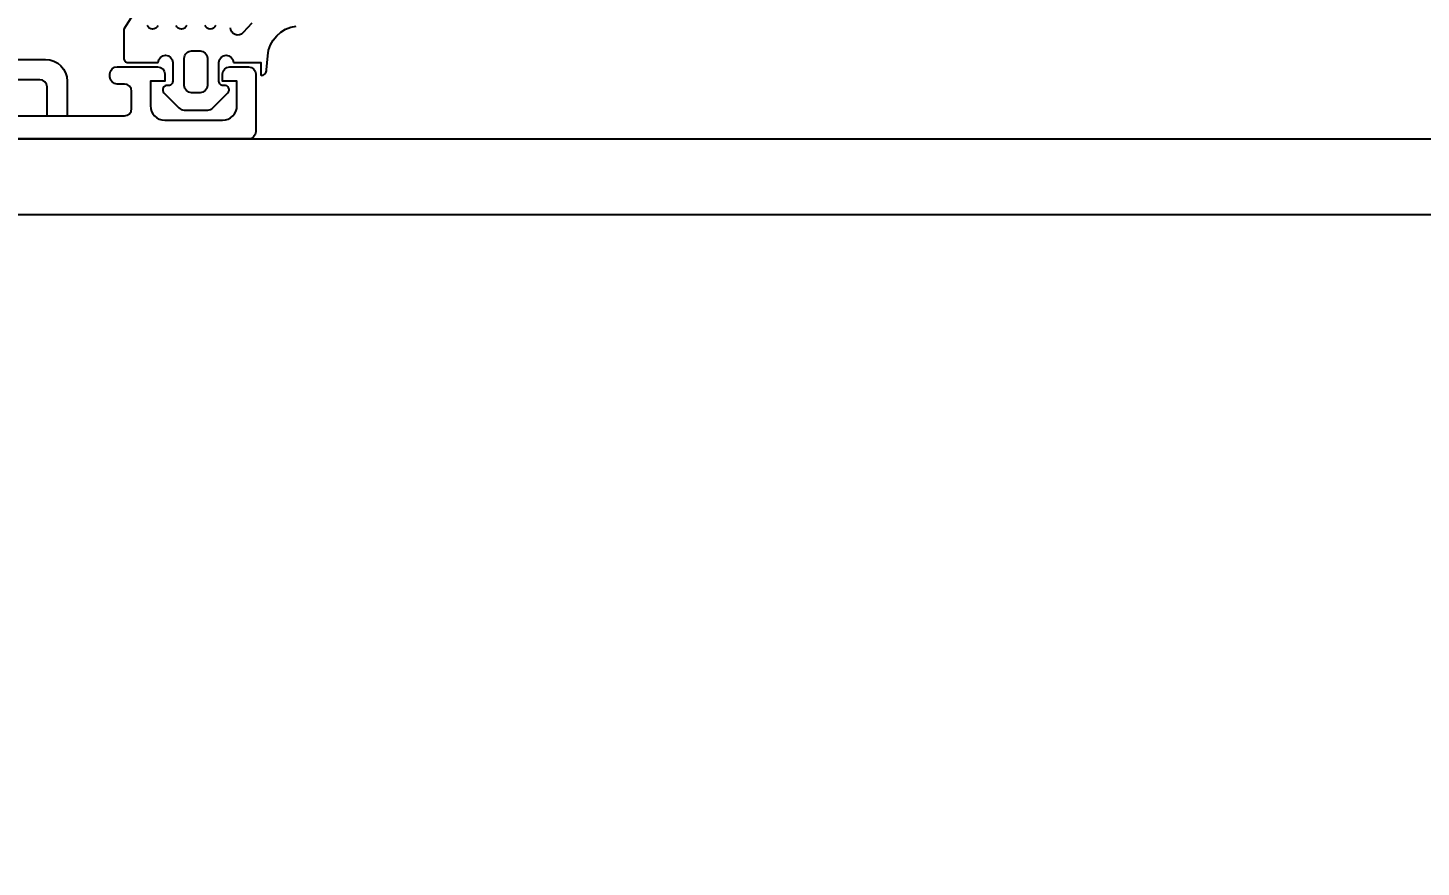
# Model space of a CAD drawing. Header units: metres. Extents: x 493 to 630, y -132 to -15.
# Drawn here: x 554.7004 to 554.792, y -83.1075 to -83.0523 of the extents above; entities that cross this region are included whole.
import ezdxf
from ezdxf import colors
from ezdxf.entities.mleader import LeaderData, LeaderLine
from ezdxf.math import Vec2, Vec3

# ---------------------------------------------------------------- set-up
doc = ezdxf.new("R2010")
doc.units = ezdxf.units.M
doc.header["$MEASUREMENT"] = 0
doc.header["$PDMODE"] = 3
for name, color, linetype in [('a_cote_50', 9, 'Continuous'), ('a_tamplarie_ferestre', 6, 'Continuous'), ('a_vederi subtiri', 124, 'Continuous')]:
    doc.layers.add(name, color=color, linetype=linetype)
doc.layers.add('a_suprafete', color=7, linetype='Continuous', plot=False)
doc.styles.get("Standard").update_dxf_attribs({"font": 'ARIALN.TTF'})
doc.dimstyles.new('50 cote', dxfattribs={"dimtxt": 0.09, "dimasz": 0.06, "dimexe": 0, "dimexo": 0, "dimgap": 0.018, "dimtad": 1, "dimdec": 1, "dimlfac": 100, "dimrnd": 0.5, "dimdsep": 46, "dimtxsty": 'Standard', "dimblk": 'OBLIQUE', "dimcen": 0.00045, "dimclrd": 256, "dimclrt": 4, "dimadec": 1, "dimazin": 0, "dimtfac": 1, "dimtdec": 1, "dimtix": 1, "dimtofl": 0, "dimtmove": 0, "dimatfit": 3, "dimldrblk": 'OBLIQUE', "dimfxl": 0, "dimtolj": 1, "dimtzin": 0, "dimarcsym": 0})

# ---------------------------------------------------------------- blocks, each defined once
blk = doc.blocks.new('_Oblique')
at = {"color": 0, "linetype": 'ByBlock', "lineweight": -2}
blk.add_line((-0.5, -0.5), (0.5, 0.5), dxfattribs=at)
blk = doc.blocks.new('*D184')
at = {"layer": 'a_cote_50', "lineweight": -2, "ltscale": 0.3}
blk.add_line((555.7103166750776, -83.1885321934308), (554.3603166750777, -83.1885321934308), dxfattribs=at)
at = {"layer": 'Defpoints', "color": 0, "ltscale": 0.3}
for p in [(554.3603166750777, -83.05958062453587), (555.7103166750776, -83.05958062453587), (554.3603166750777, -83.1885321934308)]:
    blk.add_point(p, dxfattribs=at)
at = {"layer": 'a_cote_50', "lineweight": -2, "ltscale": 0.3, "xscale": 0.06, "yscale": 0.06, "zscale": 0.06, "rotation": 180}
blk.add_blockref('_Oblique', (554.3603166750777, -83.1885321934308), dxfattribs=at)
at = {"layer": 'a_cote_50', "lineweight": -2, "ltscale": 0.3, "xscale": 0.06, "yscale": 0.06, "zscale": 0.06}
blk.add_blockref('_Oblique', (555.7103166750776, -83.1885321934308), dxfattribs=at)
at = {"layer": 'a_cote_50', "color": 4, "ltscale": 0.3, "insert": (555.0353166750776, -83.12458062453585), "char_height": 0.09, "attachment_point": 5}
blk.add_mtext('\\A1;135', dxfattribs=at)
blk = doc.blocks.new('nod mobil')
at = {"layer": 'a_tamplarie_ferestre'}
blk.add_line((-0.01929098291367382, 0.06829945930695658), (-0.06929044122536254, 0.06829945930695658), dxfattribs=at)
at = {"layer": 'a_tamplarie_ferestre', "extrusion": (2.000000000035939e-16, -4.000627397658665e-16, -1)}
for points in [[(0.01879098291352932, 0.06379933668739568), (0.01879098291379933, 0.06779945930685471)], [(0.04949036188050115, 0.06669948376782031), (0.04079034585892316, 0.06669965578652182), (0.02789098291339087, 0.0666996557866355)], [(0.03325171078006406, 0.06669965578652182), (0.03325171078017775, 0.06469840210201028)], [(0.03185168636571234, 0.0642983775408652), (0.03185168636593971, 0.06669965578657866)], [(0.02509098291382372, 0.06699933668738822), (0.02109098291380462, 0.06699933668744507)], [(0.02739098291311848, 0.06619965578653364), (0.02739098291306163, 0.06499933668743552)], [(0.02509098291348266, 0.063799336687282), (0.0250909829139232, 0.06429933668727017), (0.02609098291316059, 0.0642993366874407), (0.02609098291350165, 0.06599933668746871)], [(0.02009098291364353, 0.06599933668741187), (0.02009098291354405, 0.06429933668738386), (0.02109098291357725, 0.0642993366874407), (0.02109098291374778, 0.06379933668745252)], [(0.03375171078016592, 0.06419840210196526), (0.04066386797957477, 0.0641984021020221)], [(0.02889098291348091, 0.063999336687516), (0.02889098291355197, 0.06379933668733884)], [(0.02789098291339087, 0.06449933668721997), (0.02839098291349273, 0.06449933668744734)], [(0.03766386797941834, 0.0627983776879546), (0.03335168629308782, 0.06279837768801144)], [(0.02839098291362063, 0.0632993366874075), (0.02559098291324347, 0.06329933668735066)], [(0.02059098291363171, 0.0632993366874075), (0.01929098291373066, 0.06329933668718013)]]:
    blk.add_lwpolyline(points, dxfattribs=at)
at = {"layer": 'a_tamplarie_ferestre', "extrusion": (2.000000000036029e-16, -3.000627397658664e-16, -1)}
for points in [[(0.02515512884680504, 0.06511185030683464), (0.02411383078045048, 0.06615314437601683)], [(0.02376027806833747, 0.0662995903068122), (0.02212137462710473, 0.06629959030692589)], [(0.02176782191526172, 0.06615314437647157), (0.02072650884673521, 0.06511183530699327)], [(0.02264081584678479, 0.06509959730681203), (0.02324083684675315, 0.06509959730692572)], [(0.02454082484673847, 0.06299961330694259), (0.02454082484668163, 0.06430824641216759)], [(0.02374083684719608, 0.0645995973068807), (0.02374083684681239, 0.06269961330696106)], [(0.02214081584737926, 0.06269961330679052), (0.02214081584702399, 0.06459959730693754)], [(0.02134081284685863, 0.06430824920943223), (0.02134081284692968, 0.06299961330694259)], [(0.02034081284723754, 0.06299961330688575), (0.01844083384720818, 0.06299961330688575), (0.01844083384719397, 0.06389960130667305)], [(0.02764080084648413, 0.06299961330705628), (0.02554082484677167, 0.06299961330688575)], [(0.01804083984717408, 0.06349960730682369), (0.01796326882256949, 0.06253524851553038)], [(0.02727819141854582, 0.0596860703620905), (0.02794080384671815, 0.06069962230679948), (0.027940803846775, 0.06269961030699278)], [(0.02324083684652578, 0.06219961330691604), (0.02264081584695532, 0.06219961330702972)], [(0.01906271528038417, 0.06027654993988563), (0.01966951784693549, 0.06093474530695175)]]:
    blk.add_lwpolyline(points, dxfattribs=at)
at = {"layer": 'a_tamplarie_ferestre'}
for centre, radius, start, end in [((-0.01929098291350329, 0.06779945930685471), 0.0004999999999881766, 0, 90), ((-0.02324066541513048, 0.06459942587514433), 0.0005001714608795216, 90.01963787066279, 179.9803621309787), ((-0.02264099461662283, 0.06459941853728424), 0.0005001788015072356, 0.02047815920928541, 89.97952183834154), ((-0.03335168629315888, 0.06429837761498902), 0.001499999926938599, 269.9999972104657, 359.9999971665075), ((-0.02839098291360642, 0.06399933668745916), 0.0004999999999881748, 90, 180), ((-0.02839098291333642, 0.063799336687282), 0.0004999999999881766, 180, 270), ((-0.02559098291330031, 0.06379933668733884), 0.0004999999999881774, 270, 0), ((-0.02484082484677685, 0.06430824641199706), 0.0002999999999929058, 0, 99.73796673405418), ((-0.02104081284664971, 0.06430824920948908), 0.0002999999999929063, 80.26035332020975, 180), ((-0.02059098291353223, 0.063799336687282), 0.0004999999999881766, 180, 270), ((-0.01929098291397224, 0.063799336687282), 0.0004999999999881766, 270, 0), ((-0.0250408248470535, 0.06300010718302929), 0.0005000002439016095, 180.0565940008599, 359.94340599914), ((-0.02084081284669992, 0.06300010749356488), 0.0005000002442085208, 180.0566295986631, 359.9433704013369), ((-0.02324083957256562, 0.06269961058148965), 0.0004999972743997996, 179.9996876709552, 270.0003123322984), ((-0.0226409584803946, 0.06269975594028665), 0.0005001426539541591, 270.0163399481403, 359.9836600494105), ((-0.01572051273258523, 0.06271565117174305), 0.002249999999946795, 184.5988523309369, 263.2782520523751), ((-0.02004085007263257, 0.06059995073189839), 0.0004999750288193882, 42.03794301673863, 179.9421770509256), ((-0.02594044366691151, 0.06028657385252245), 0.0003999999999905423, 20.96540247301038, 159.0345975269827), ((-0.02394045117722499, 0.0602865934259853), 0.0003999999999905419, 20.96540247301038, 159.0345975269827), ((-0.02194045116260668, 0.0602865934268948), 0.0003999999999905415, 20.96540247301038, 159.0345970101685)]:
    blk.add_arc(centre, radius, start, end, dxfattribs=at)
at = {"layer": 'a_tamplarie_ferestre', "extrusion": (2.000000000035939e-16, -4.000627397658665e-16, -1)}
for centre, radius, start, end in [((0.02789098291327718, 0.06619965578653364), 0.0004999999999881758, 90, 180), ((0.02509098291346845, 0.0659993366871845), 0.0009999999999763531, 0, 90), ((0.02109098291367673, 0.06599933668701397), 0.0009999999999763531, 90, 180), ((0.03375171078005224, 0.06469840210195343), 0.0004999999999881766, 180, 270), ((0.02789098291367509, 0.06499933668743552), 0.0004999999999881766, 180, 270)]:
    blk.add_arc(centre, radius, start, end, dxfattribs=at)
at = {"layer": 'a_tamplarie_ferestre', "extrusion": (2.000000000036029e-16, -3.000627397658664e-16, -1)}
for centre, radius, start, end in [((0.02376027806839431, 0.06579959030693772), 0.0004999999999881797, 45.00010997188966, 90), ((0.02212137462704789, 0.06579959030693772), 0.0004999999999881722, 90, 134.999889979174), ((0.02494236330147714, 0.06489990989410899), 0.0003003130297155874, 260.2620332659458, 44.88868404684737), ((0.02093925916399542, 0.06489989736331836), 0.0003003004985533638, 135.109599282822, 279.7396466797903), ((0.01844016965912942, 0.06350027149471771), 0.0003993303646181676, 89.90470253561782, 180.0952974659976), ((0.02764200227052527, 0.06270081173067865), 0.0002988039917129593, 359.769625940878, 90.23037405830455)]:
    blk.add_arc(centre, radius, start, end, dxfattribs=at)

msp = doc.modelspace()

# ---------------------------------------------------------------- linework, layer by layer
at = {"layer": 'a_cote_50', "color": 242, "ltscale": 0.3}
msp.add_lwpolyline([(568.7453166750777, -92.79458062453722), (568.7453166750777, -83.06458062453586), (553.7853166750775, -83.06458062453586), (553.7849698450792, -79.38958062453563), (504.2149834230919, -79.38958062453563), (506.1202529114588, -92.7945806245372)], close=True, dxfattribs=at)
at = {"layer": 'a_suprafete', "ltscale": 0.3}
msp.add_lwpolyline([(565.3053166750776, -92.00958062453583), (554.6203166750777, -92.00958062453586), (554.6203166750777, -91.70958062453585), (554.2153166750777, -91.70958062453585), (554.2153166750777, -89.38958062453585), (554.0953166750776, -89.38958062453585), (554.0953166750776, -85.68958062453586), (554.2203166750776, -85.68958062453586), (554.2203166750776, -83.05958062453587), (554.6355085687245, -83.05958062453587), (556.1555085687245, -83.05958062453587), (556.1555085687245, -83.33958062453587), (556.9005085687245, -83.33958062453587), (556.9005085687245, -83.07958062453588), (560.3605085687244, -83.07958062453588), (560.3605085687244, -82.40958062453589), (562.8605085687244, -82.40958062453589), (562.8605085687244, -83.07958062453588), (564.8105085687245, -83.07958062453588)], dxfattribs=at)
at = {"layer": 'a_vederi subtiri'}
msp.add_line((554.6355103449475, -83.05958048587652), (555.1219325118724, -83.05964232826412), dxfattribs=at)

# ---------------------------------------------------------------- block references
at = {"xscale": -0.9489897708500118, "yscale": 0.9489897708500118, "zscale": 0.9489897708500118, "rotation": 179.9958468369133}
msp.add_blockref('nod mobil', (554.7332646293931, -82.99477222018439), dxfattribs=at)

# ---------------------------------------------------------------- dimensions: what is measured, and where the dimension line sits
at = {"layer": 'a_cote_50', "ltscale": 0.3}
dim = msp.add_linear_dim(base=(554.3603166750777, -83.1885321934308), p1=(555.7103166750776, -83.05958062453587), p2=(554.3603166750777, -83.05958062453587), angle=180, dimstyle='50 cote', override={"dimtmove": 1}, dxfattribs=at)
dim.commit()
dim.dimension.update_dxf_attribs({"geometry": '*D184', "text_midpoint": (555.0353166750776, -83.12458062453585)})

# ---------------------------------------------------------------- leaders
ml = msp.add_multileader_mtext('Standard')
ml.set_content('uș{\\fArial Narrow|b0|i0|c238|p34;ă metalică albă}', color=256)
ml.set_leader_properties()
ml.build(insert=Vec2(0, 0))
ml.multileader.update_dxf_attribs({"text_left_attachment_type": 6, "text_right_attachment_type": 6, "dogleg_length": 0.1, "arrow_head_size": 0})
ctx = ml.context
ctx.base_point, ctx.char_height, ctx.arrow_head_size, ctx.landing_gap_size, ctx.plane_origin, ctx.plane_x_axis, ctx.plane_y_axis = Vec3(555.3943332075837, -83.5238610444775), 0.1, 0, 0.01, Vec3(555.8049771341674, -83.85941397954097), Vec3(-1, 1.224646799147353e-16), Vec3(-1.224646799147353e-16, -1)
ctx.left_attachment, ctx.right_attachment = 6, 6
notes = []
notes.append((ctx, [(0, (1, 1, 0), (555.4943332075837, -83.5238610444775), (-1, 1.224646799147353e-16), 0.1, [(0, [(555.9105085687245, -83.02208062453587)], 0, [])])]))
ctx.mtext.insert, ctx.mtext.text_direction, ctx.mtext.flow_direction = Vec3(554.504933480435, -83.39446131732879), Vec3(1, -1.224646799147353e-16), 5
for ctx, leaders in notes:
    for number, flags, end, landing, length, lines in leaders:
        leader = LeaderData()
        leader.index, (leader.has_last_leader_line, leader.has_dogleg_vector, leader.attachment_direction) = number, flags
        leader.last_leader_point, leader.dogleg_vector, leader.dogleg_length = Vec3(end), Vec3(landing), length
        for number, points, colour, breaks in lines:
            line = LeaderLine()
            line.index, line.vertices, line.color, line.breaks = number, Vec3.list(points), colors.encode_raw_color(colour), breaks
            leader.lines.append(line)
        ctx.leaders.append(leader)

doc.saveas('drawing.dxf')
